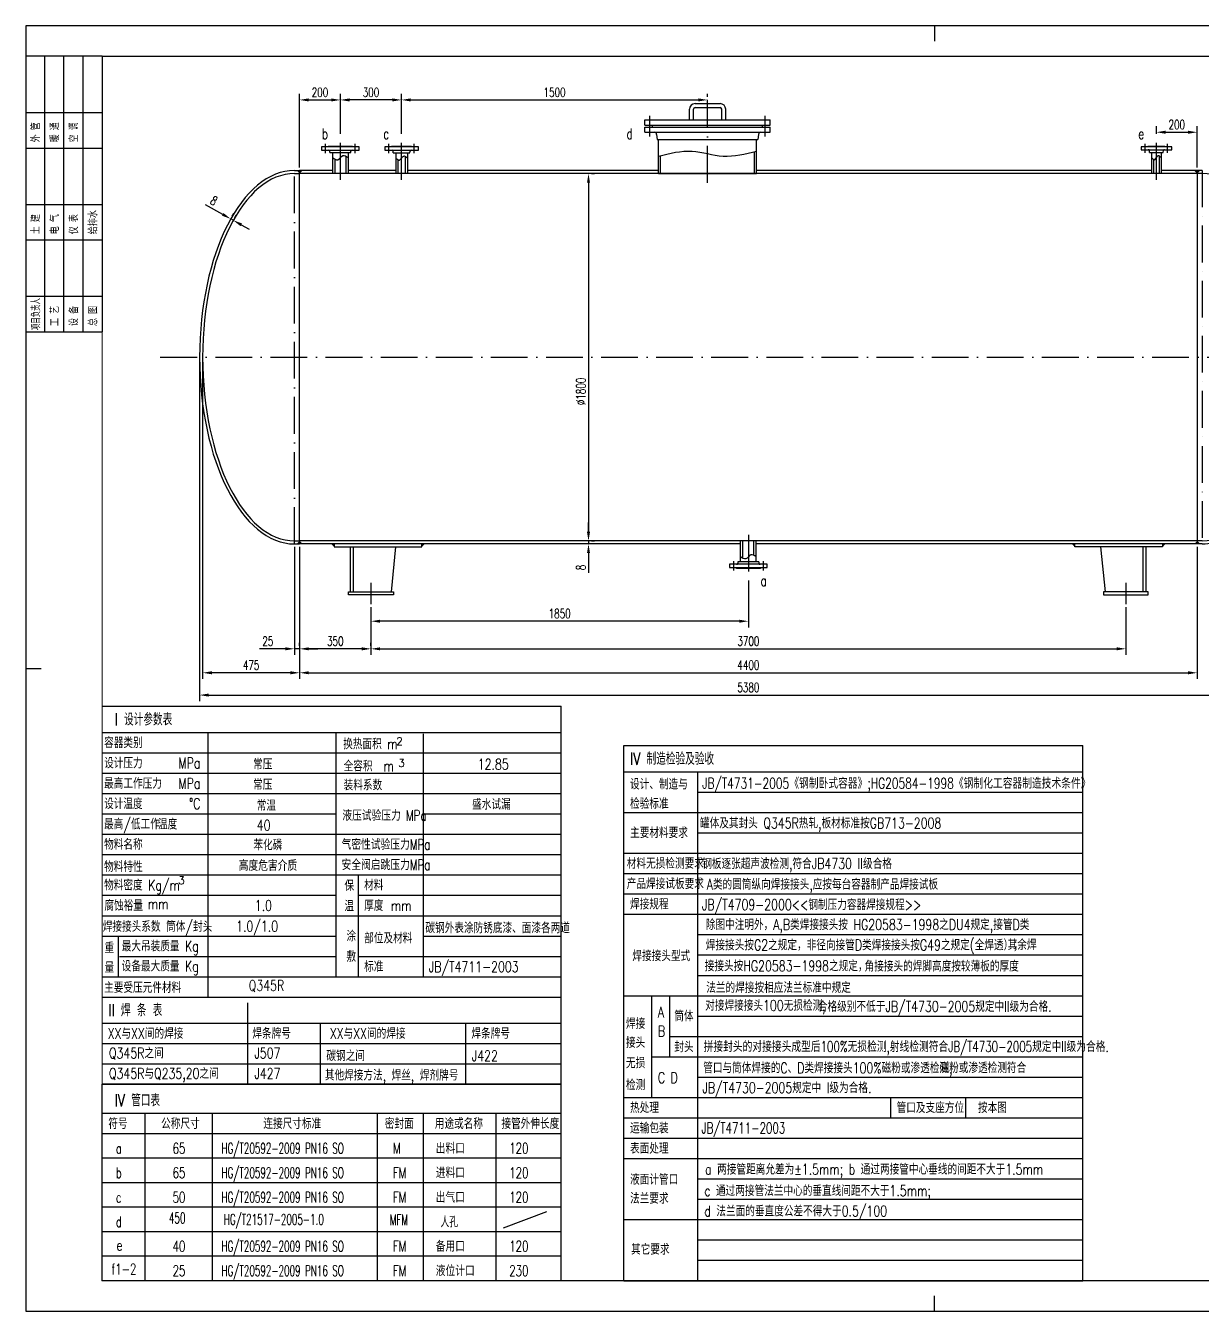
# Model space of a CAD drawing. Extents: x -7662 to 1248, y 407 to 6707.
# Drawn here: x -7662 to -1895, y 407 to 6707 of the extents above; entities that cross this region are included whole.
import ezdxf
from ezdxf.enums import TextEntityAlignment as Align

# ---------------------------------------------------------------- set-up
doc = ezdxf.new("R2010")
doc.units = 0
doc.header["$LTSCALE"] = 15
doc.linetypes.add('ACAD_ISO02W100', pattern=[15, 12, -3])
doc.linetypes.add('ACAD_ISO10W100', pattern=[18, 12, -3, 0, -3])
for name, color, linetype in [('1', 2, 'Continuous'), ('2', 1, 'Continuous'), ('BZCC', 7, 'Continuous'), ('K1', 4, 'Continuous'), ('RENK', 7, 'Continuous'), ('tank', 1, 'Continuous'), ('tankx', 2, 'ACAD_ISO10W100'), ('tanky', 7, 'Continuous'), ('xuxian', 7, 'ACAD_ISO02W100')]:
    doc.layers.add(name, color=color, linetype=linetype)
doc.styles.add('hzfs', font='simplex.shx', dxfattribs={"width": 0.7, "bigfont": 'hzfs.shx'})
doc.styles.add('ST', font='', dxfattribs={"width": 0.75})
doc.styles.get("Standard").update_dxf_attribs({"font": 'txt', "width": 0.7, "bigfont": 'hztxt.shx'})
doc.styles.get('ST').set_extended_font_data('SimSun')
doc.dimstyles.new('PVCAD$0', dxfattribs={"dimscale": 15, "dimtxt": 3, "dimasz": 3, "dimexe": 2, "dimexo": 1, "dimgap": 1, "dimtad": 1, "dimdec": 0, "dimzin": 0, "dimdsep": 46, "dimtxsty": 'hzfs', "dimcen": 2.5, "dimclrd": 4, "dimclre": 4, "dimadec": 0, "dimazin": 0, "dimtfac": 1, "dimtmove": 0, "dimatfit": 0, "dimfxl": 1, "dimarcsym": 0})

# ---------------------------------------------------------------- blocks, each defined once
blk = doc.blocks.new('*D11')
at = {"color": 4, "lineweight": -2}
for p, q in [((-5969.5, 3857.1), (-5969.5, 3623)), ((-2269.5, 3857.1), (-2269.5, 3623)), ((-5924.5, 3653), (-2314.5, 3653))]:
    blk.add_line(p, q, dxfattribs=at)
at = {"color": 4}
for points in [[(-5924.5, 3660.5), (-5924.5, 3645.5), (-5969.5, 3653)], [(-2314.5, 3660.5), (-2314.5, 3645.5), (-2269.5, 3653)]]:
    blk.add_solid(points, dxfattribs=at)
at = {"layer": 'Defpoints', "color": 0}
for p in [(-5969.5, 3872.1), (-2269.5, 3872.1), (-2269.5, 3653)]:
    blk.add_point(p, dxfattribs=at)
at = {"color": 0, "insert": (-4119.5, 3690.5), "char_height": 45, "attachment_point": 5, "style": 'hzfs'}
blk.add_mtext('3700', dxfattribs=at)
blk = doc.blocks.new('*D12')
at = {"color": 4, "lineweight": -2}
for p, q in [((-6319.5, 4152.1), (-6319.5, 3505.6)), ((-1919.5, 4152.1), (-1919.5, 3505.6)), ((-6274.5, 3535.6), (-1964.5, 3535.6))]:
    blk.add_line(p, q, dxfattribs=at)
at = {"color": 4}
for points in [[(-6274.5, 3543.1), (-6274.5, 3528.1), (-6319.5, 3535.6)], [(-1964.5, 3543.1), (-1964.5, 3528.1), (-1919.5, 3535.6)]]:
    blk.add_solid(points, dxfattribs=at)
at = {"layer": 'Defpoints', "color": 0}
for p in [(-6319.5, 4167.1), (-1919.5, 4167.1), (-1919.5, 3535.6)]:
    blk.add_point(p, dxfattribs=at)
at = {"color": 0, "insert": (-4119.5, 3573.1), "char_height": 45, "attachment_point": 5, "style": 'hzfs'}
blk.add_mtext('4400', dxfattribs=at)
blk = doc.blocks.new('*D46')
at = {"color": 4, "lineweight": -2}
for p, q in [((-4119.5, 3987.1), (-4119.5, 3758.2)), ((-5969.5, 3857.1), (-5969.5, 3758.2)), ((-4164.5, 3788.2), (-5924.5, 3788.2))]:
    blk.add_line(p, q, dxfattribs=at)
at = {"color": 4}
for points in [[(-5924.5, 3795.7), (-5924.5, 3780.7), (-5969.5, 3788.2)], [(-4164.5, 3795.7), (-4164.5, 3780.7), (-4119.5, 3788.2)]]:
    blk.add_solid(points, dxfattribs=at)
at = {"layer": 'Defpoints', "color": 0}
for p in [(-4119.5, 4002.1), (-5969.5, 3872.1), (-5969.5, 3788.2)]:
    blk.add_point(p, dxfattribs=at)
at = {"color": 0, "insert": (-5044.5, 3825.7), "char_height": 45, "attachment_point": 5, "style": 'hzfs'}
blk.add_mtext('1850', dxfattribs=at)
blk = doc.blocks.new('*D47')
at = {"color": 4, "lineweight": -2}
for p, q in [((-6319.5, 3668), (-6319.5, 3683)), ((-5969.5, 3668), (-5969.5, 3683)), ((-6014.5, 3653), (-6274.5, 3653))]:
    blk.add_line(p, q, dxfattribs=at)
at = {"color": 4}
for points in [[(-6274.5, 3660.5), (-6274.5, 3645.5), (-6319.5, 3653)], [(-6014.5, 3660.5), (-6014.5, 3645.5), (-5969.5, 3653)]]:
    blk.add_solid(points, dxfattribs=at)
at = {"layer": 'Defpoints', "color": 0}
for p in [(-6319.5, 3653), (-6319.5, 3653), (-5969.5, 3653)]:
    blk.add_point(p, dxfattribs=at)
at = {"color": 0, "insert": (-6144.5, 3690.5), "char_height": 45, "attachment_point": 5, "style": 'hzfs'}
blk.add_mtext('350', dxfattribs=at)
blk = doc.blocks.new('*D48')
at = {"color": 4, "lineweight": -2}
for p, q in [((-6344.5, 4152.1), (-6344.5, 3623)), ((-6319.5, 4152.1), (-6319.5, 3623)), ((-6389.5, 3653), (-6515.5, 3653)), ((-6319.5, 3653), (-6344.5, 3653)), ((-6274.5, 3653), (-6229.5, 3653))]:
    blk.add_line(p, q, dxfattribs=at)
at = {"color": 4}
for points in [[(-6389.5, 3660.5), (-6389.5, 3645.5), (-6344.5, 3653)], [(-6274.5, 3660.5), (-6274.5, 3645.5), (-6319.5, 3653)]]:
    blk.add_solid(points, dxfattribs=at)
at = {"layer": 'Defpoints', "color": 0}
for p in [(-6344.5, 4167.1), (-6319.5, 4167.1), (-6344.5, 3653)]:
    blk.add_point(p, dxfattribs=at)
at = {"color": 0, "insert": (-6475, 3690.5), "char_height": 45, "attachment_point": 5, "style": 'hzfs'}
blk.add_mtext('25', dxfattribs=at)
blk = doc.blocks.new('*D49')
at = {"color": 4, "lineweight": -2}
for p, q in [((-6794.5, 5067.1), (-6794.5, 3505.6)), ((-6319.5, 4152.1), (-6319.5, 3505.6)), ((-6364.5, 3535.6), (-6749.5, 3535.6))]:
    blk.add_line(p, q, dxfattribs=at)
at = {"color": 4}
for points in [[(-6749.5, 3543.1), (-6749.5, 3528.1), (-6794.5, 3535.6)], [(-6364.5, 3543.1), (-6364.5, 3528.1), (-6319.5, 3535.6)]]:
    blk.add_solid(points, dxfattribs=at)
at = {"layer": 'Defpoints', "color": 0}
for p in [(-6794.5, 5082.1), (-6319.5, 4167.1), (-6794.5, 3535.6)]:
    blk.add_point(p, dxfattribs=at)
at = {"color": 0, "insert": (-6557, 3573.1), "char_height": 45, "attachment_point": 5, "style": 'hzfs'}
blk.add_mtext('475', dxfattribs=at)
blk = doc.blocks.new('*D50')
at = {"color": 4, "lineweight": -2}
for p, q in [((-6809.5, 5067.1), (-6809.5, 3396.3)), ((-1429.5, 5067.1), (-1429.5, 3396.3)), ((-6764.5, 3426.3), (-1474.5, 3426.3))]:
    blk.add_line(p, q, dxfattribs=at)
at = {"color": 4}
for points in [[(-6764.5, 3433.8), (-6764.5, 3418.8), (-6809.5, 3426.3)], [(-1474.5, 3433.8), (-1474.5, 3418.8), (-1429.5, 3426.3)]]:
    blk.add_solid(points, dxfattribs=at)
at = {"layer": 'Defpoints', "color": 0}
for p in [(-6809.5, 5082.1), (-1429.5, 5082.1), (-1429.5, 3426.3)]:
    blk.add_point(p, dxfattribs=at)
at = {"color": 0, "insert": (-4119.5, 3463.8), "char_height": 45, "attachment_point": 5, "style": 'hzfs'}
blk.add_mtext('5380', dxfattribs=at)
blk = doc.blocks.new('*D51')
at = {"color": 4, "lineweight": -2}
for p, q in [((-4903.2, 5937.1), (-4903.2, 4227.1)), ((-4888.2, 5982.1), (-4873.2, 5982.1)), ((-4888.2, 4182.1), (-4873.2, 4182.1))]:
    blk.add_line(p, q, dxfattribs=at)
at = {"color": 4}
for points in [[(-4910.7, 5937.1), (-4895.7, 5937.1), (-4903.2, 5982.1)], [(-4910.7, 4227.1), (-4895.7, 4227.1), (-4903.2, 4182.1)]]:
    blk.add_solid(points, dxfattribs=at)
at = {"layer": 'Defpoints', "color": 0}
for p in [(-4903.2, 5982.1), (-4903.2, 4182.1), (-4903.2, 4182.1)]:
    blk.add_point(p, dxfattribs=at)
at = {"color": 0, "insert": (-4940.7, 4914.4), "char_height": 45, "attachment_point": 5, "rotation": 90, "style": 'hzfs'}
blk.add_mtext('%%C1800', dxfattribs=at)
blk = doc.blocks.new('*D52')
at = {"color": 4, "lineweight": -2}
for p, q in [((-4903.2, 4227.1), (-4903.2, 4272.1)), ((-4918.2, 4182.1), (-4933.2, 4182.1)), ((-4918.2, 4167.1), (-4933.2, 4167.1)), ((-4903.2, 4182.1), (-4903.2, 4167.1)), ((-4903.2, 4122.1), (-4903.2, 4026.1))]:
    blk.add_line(p, q, dxfattribs=at)
at = {"color": 4}
for points in [[(-4910.7, 4227.1), (-4895.7, 4227.1), (-4903.2, 4182.1)], [(-4910.7, 4122.1), (-4895.7, 4122.1), (-4903.2, 4167.1)]]:
    blk.add_solid(points, dxfattribs=at)
at = {"layer": 'Defpoints', "color": 0}
for p in [(-4903.2, 4182.1), (-4903.2, 4167.1), (-4903.2, 4167.1)]:
    blk.add_point(p, dxfattribs=at)
at = {"color": 0, "insert": (-4940.7, 4051.6), "char_height": 45, "attachment_point": 5, "rotation": 90, "style": 'hzfs'}
blk.add_mtext('8', dxfattribs=at)
blk = doc.blocks.new('*D53')
at = {"color": 4, "lineweight": -2}
for p, q in [((-6696.2, 5781.9), (-6779.9, 5828.9)), ((-6644.5, 5753), (-6656.9, 5759.9)), ((-6649.6, 5773), (-6642.2, 5786.1)), ((-6637.2, 5766.1), (-6629.8, 5779.1)), ((-6605.3, 5731), (-6566, 5709))]:
    blk.add_line(p, q, dxfattribs=at)
at = {"color": 4}
for points in [[(-6692.5, 5788.5), (-6699.8, 5775.4), (-6656.9, 5759.9)], [(-6601.6, 5737.5), (-6608.9, 5724.4), (-6644.5, 5753)]]:
    blk.add_solid(points, dxfattribs=at)
at = {"layer": 'Defpoints', "color": 0}
for p in [(-6656.9, 5759.9), (-6656.9, 5759.9), (-6644.5, 5753)]:
    blk.add_point(p, dxfattribs=at)
at = {"color": 0, "insert": (-6739.3, 5849.1), "char_height": 45, "attachment_point": 5, "rotation": 330.73457, "style": 'hzfs'}
blk.add_mtext('8', dxfattribs=at)
blk = doc.blocks.new('*D54')
at = {"color": 4, "lineweight": -2}
for p, q in [((-6319.5, 6012.1), (-6319.5, 6372.9)), ((-6119.5, 6177.1), (-6119.5, 6372.9)), ((-6274.5, 6342.9), (-6164.5, 6342.9))]:
    blk.add_line(p, q, dxfattribs=at)
at = {"color": 4}
for points in [[(-6274.5, 6350.4), (-6274.5, 6335.4), (-6319.5, 6342.9)], [(-6164.5, 6350.4), (-6164.5, 6335.4), (-6119.5, 6342.9)]]:
    blk.add_solid(points, dxfattribs=at)
at = {"layer": 'Defpoints', "color": 0}
for p in [(-6119.5, 6342.9), (-6119.5, 6162.1), (-6319.5, 5997.1)]:
    blk.add_point(p, dxfattribs=at)
at = {"color": 0, "insert": (-6219.5, 6380.4), "char_height": 45, "attachment_point": 5, "style": 'hzfs'}
blk.add_mtext('200', dxfattribs=at)
blk = doc.blocks.new('*D55')
at = {"color": 4, "lineweight": -2}
for p, q in [((-6119.5, 6357.9), (-6119.5, 6372.9)), ((-5819.5, 6177.1), (-5819.5, 6372.9)), ((-5864.5, 6342.9), (-6074.5, 6342.9))]:
    blk.add_line(p, q, dxfattribs=at)
at = {"color": 4}
for points in [[(-6074.5, 6350.4), (-6074.5, 6335.4), (-6119.5, 6342.9)], [(-5864.5, 6350.4), (-5864.5, 6335.4), (-5819.5, 6342.9)]]:
    blk.add_solid(points, dxfattribs=at)
at = {"layer": 'Defpoints', "color": 0}
for p in [(-6119.5, 6342.9), (-6119.5, 6342.9), (-5819.5, 6162.1)]:
    blk.add_point(p, dxfattribs=at)
at = {"color": 0, "insert": (-5969.5, 6380.4), "char_height": 45, "attachment_point": 5, "style": 'hzfs'}
blk.add_mtext('300', dxfattribs=at)
blk = doc.blocks.new('*D56')
at = {"color": 4, "lineweight": -2}
for p, q in [((-5819.5, 6223.2), (-5819.5, 6372.9)), ((-4319.5, 6357.9), (-4319.5, 6372.9)), ((-5774.5, 6342.9), (-4364.5, 6342.9))]:
    blk.add_line(p, q, dxfattribs=at)
at = {"color": 4}
for points in [[(-5774.5, 6350.4), (-5774.5, 6335.4), (-5819.5, 6342.9)], [(-4364.5, 6350.4), (-4364.5, 6335.4), (-4319.5, 6342.9)]]:
    blk.add_solid(points, dxfattribs=at)
at = {"layer": 'Defpoints', "color": 0}
for p in [(-4319.5, 6342.9), (-4319.5, 6342.9), (-5819.5, 6208.2)]:
    blk.add_point(p, dxfattribs=at)
at = {"color": 0, "insert": (-5069.5, 6380.4), "char_height": 45, "attachment_point": 5, "style": 'hzfs'}
blk.add_mtext('1500', dxfattribs=at)
blk = doc.blocks.new('*D58')
at = {"color": 4, "lineweight": -2}
for p, q in [((-2119.5, 6177.1), (-2119.5, 6214.6)), ((-2074.5, 6184.6), (-1964.5, 6184.6)), ((-1919.5, 6012.1), (-1919.5, 6214.6))]:
    blk.add_line(p, q, dxfattribs=at)
at = {"color": 4}
for points in [[(-2074.5, 6192.1), (-2074.5, 6177.1), (-2119.5, 6184.6)], [(-1964.5, 6192.1), (-1964.5, 6177.1), (-1919.5, 6184.6)]]:
    blk.add_solid(points, dxfattribs=at)
at = {"layer": 'Defpoints', "color": 0}
for p in [(-1919.5, 6184.6), (-2119.5, 6162.1), (-1919.5, 5997.1)]:
    blk.add_point(p, dxfattribs=at)
at = {"color": 0, "insert": (-2019.5, 6222.1), "char_height": 45, "attachment_point": 5, "style": 'hzfs'}
blk.add_mtext('200', dxfattribs=at)

msp = doc.modelspace()

# ---------------------------------------------------------------- linework, layer by layer
for p, q in [((-7661.9, 6706.6), (-7661.9, 406.6)), ((1248.1, 6706.6), (-7661.9, 6706.6)), ((-3206.9, 6706.6), (-3206.9, 6631.6)), ((-7661.9, 3556.6), (-7586.9, 3556.6)), ((-7286.9, 3143.3), (-5036.9, 3143.3)), ((-5747.9, 3043.6), (-5036.9, 3043.6)), ((-7208.9, 2245.6), (-7208.9, 2046.1)), ((-4506.4, 1953.1), (-4506.4, 1653.8)), ((-6218.1, 1818.1), (-6218.1, 1518.8)), ((-5320.3, 816.1), (-5107.7, 896.1)), ((-3206.9, 406.6), (-3206.9, 481.6)), ((-7661.9, 406.6), (1248.1, 406.6))]:
    msp.add_line(p, q)
at = {"color": 7}
for p, q in [((-7661.9, 6556.6), (-7661.9, 5206.6)), ((-7568.1, 5206.6), (-7568.1, 6556.6)), ((-7474.4, 5206.6), (-7474.4, 6556.6)), ((-7380.6, 5206.6), (-7380.6, 6556.6)), ((-7661.9, 6280.5), (-7286.9, 6280.5)), ((-7661.9, 6106.6), (-7286.9, 6106.6)), ((-7661.9, 5830.5), (-7286.9, 5830.5)), ((-7661.9, 5656.6), (-7286.9, 5656.6)), ((-7661.9, 5380.5), (-7286.9, 5380.5)), ((-7661.9, 5206.6), (-7286.9, 5206.6))]:
    msp.add_line(p, q, dxfattribs=at)
at = {"color": 1, "linetype": 'Continuous'}
for p, q in [((-4569.2, 6173.6), (-4566.2, 6149.1)), ((-4069.8, 6173.6), (-4072.8, 6149.1))]:
    msp.add_line(p, q, dxfattribs=at)
for centre, start, end in [((-4581.1, 6172.1), 7, 90), ((-4057.9, 6172.1), 90, 173)]:
    msp.add_arc(centre, 12, start, end, dxfattribs=at)
at = {"layer": '1', "color": 7}
for p, q in [((-7286.9, 3243.1), (-5036.9, 3243.1)), ((-7286.9, 3243.1), (-5149.4, 3243.1)), ((-7286.9, 3243.1), (-5036.9, 3243.1)), ((-6768.5, 3243.1), (-6768.5, 1946.3)), ((-6140.9, 3243.1), (-6140.9, 2046.1)), ((-5714.3, 3236.6), (-5714.3, 2046.1)), ((-7286.9, 3043.6), (-5036.9, 3043.6)), ((-4729.5, 3050.3), (-2479.5, 3050.3)), ((-4368.8, 3050.3), (-4368.8, 556.6)), ((-7286.9, 2943.8), (-6118.4, 2943.8)), ((-6118.4, 2943.8), (-5149.4, 2943.8)), ((-6032.9, 2943.8), (-5036.9, 2943.8)), ((-4368.8, 2950.6), (-2479.5, 2950.6)), ((-7286.9, 2844.1), (-6140.9, 2844.1)), ((-7286.9, 2844.1), (-6140.9, 2844.1)), ((-5714.3, 2844.1), (-5036.9, 2844.1)), ((-4729.5, 2850.8), (-2479.5, 2850.8)), ((-7286.9, 2744.3), (-6118.4, 2744.3)), ((-6118.4, 2744.3), (-5036.9, 2744.3)), ((-4368.8, 2751.1), (-2479.5, 2751.1)), ((-4729.5, 2651.3), (-2592, 2651.3)), ((-4729.5, 2651.3), (-2592, 2651.3)), ((-4729.5, 2651.3), (-2479.5, 2651.3)), ((-4368.8, 2651.3), (-2592, 2651.3)), ((-7286.9, 2644.6), (-6118.4, 2644.6)), ((-6118.4, 2644.6), (-5036.9, 2644.6)), ((-7286.9, 2544.8), (-6118.4, 2544.8)), ((-6118.4, 2544.8), (-5036.9, 2544.8)), ((-6032.9, 2544.8), (-6032.9, 2145.8)), ((-4729.5, 2551.6), (-2479.5, 2551.6)), ((-7286.9, 2445.1), (-6140.9, 2445.1)), ((-6032.9, 2445.1), (-5036.9, 2445.1)), ((-5747.9, 2445.1), (-5036.9, 2445.1)), ((-4729.5, 2451.8), (-2479.5, 2451.8)), ((-7286.9, 2345.3), (-6118.4, 2345.3)), ((-7286.9, 2345.3), (-6118.4, 2345.3)), ((-7286.9, 2345.3), (-6118.4, 2345.3)), ((-6118.4, 2345.3), (-5036.9, 2345.3)), ((-6118.4, 2345.3), (-5036.9, 2345.3)), ((-6032.9, 2345.3), (-6032.9, 2046.1)), ((-4729.5, 2352.1), (-2592, 2352.1)), ((-4729.5, 2352.1), (-2479.5, 2352.1)), ((-7286.9, 2245.6), (-6140.9, 2245.6)), ((-7286.9, 2245.6), (-6140.9, 2245.6)), ((-5714.3, 2245.6), (-5036.9, 2245.6)), ((-4368.8, 2252.3), (-2479.5, 2252.3)), ((-7201.6, 2145.8), (-6140.9, 2145.8)), ((-6032.9, 2145.8), (-5036.9, 2145.8)), ((-4368.8, 2152.6), (-2479.5, 2152.6)), ((-7286.9, 2046.1), (-5036.9, 2046.1)), ((-4368.8, 2052.8), (-2479.5, 2052.8)), ((-4729.5, 1953.1), (-2479.5, 1953.1)), ((-4595, 1953.1), (-4595, 1454.3)), ((-6574.4, 1917.8), (-6574.4, 1518.8)), ((-4368.8, 1853.3), (-2479.5, 1853.3)), ((-7286.9, 1818.1), (-5036.9, 1818.1)), ((-5505.6, 1818.1), (-5505.6, 1518.8)), ((-7286.9, 1718.3), (-5036.9, 1718.3)), ((-4506.4, 1753.6), (-2479.5, 1753.6)), ((-4506.4, 1753.6), (-2479.5, 1753.6)), ((-4595, 1653.8), (-2479.5, 1653.8)), ((-4595, 1653.8), (-2479.5, 1653.8)), ((-7286.9, 1618.6), (-5036.9, 1618.6)), ((-7286.9, 1518.8), (-5149.4, 1518.8)), ((-7286.9, 1518.8), (-5149.4, 1518.8)), ((-7286.9, 1518.8), (-5036.9, 1518.8)), ((-4368.8, 1554.1), (-2479.5, 1554.1)), ((-4729.5, 1454.3), (-2479.5, 1454.3)), ((-3422.8, 1454.3), (-3422.8, 1354.6)), ((-3054.8, 1454.3), (-3054.8, 1354.6)), ((-5036.9, 1376.3), (-7286.9, 1376.3)), ((-7076.9, 556.6), (-7076.9, 1376.3)), ((-6746.9, 556.6), (-6746.9, 1376.3)), ((-5936.9, 556.6), (-5936.9, 1376.3)), ((-5711.9, 556.6), (-5711.9, 1376.3)), ((-5355.8, 556.6), (-5355.8, 1376.3)), ((-4729.5, 1354.6), (-2479.5, 1354.6)), ((-5036.9, 1276.6), (-7286.9, 1276.6)), ((-4729.5, 1254.8), (-2479.5, 1254.8)), ((-5036.9, 1156.6), (-7286.9, 1156.6)), ((-4729.5, 1155.1), (-2479.5, 1155.1)), ((-5036.9, 1036.6), (-7286.9, 1036.6)), ((-4368.8, 1055.3), (-2479.5, 1055.3)), ((-4368.8, 955.6), (-2479.5, 955.6)), ((-5036.9, 916.6), (-7286.9, 916.6)), ((-4729.5, 855.8), (-2479.5, 855.8)), ((-5036.9, 796.6), (-7286.9, 796.6)), ((-4368.8, 756.1), (-2479.5, 756.1)), ((-5036.9, 676.6), (-7286.9, 676.6)), ((-4368.8, 656.3), (-2479.5, 656.3))]:
    msp.add_line(p, q, dxfattribs=at)
at = {"layer": '2'}
for p, q in [((-4380.7, 6325.1), (-4258.3, 6325.1)), ((-4380.7, 6305.1), (-4258.3, 6305.1)), ((-7286.9, 3371.3), (-5036.9, 3371.3)), ((-5036.9, 1518.8), (-5036.9, 3371.3)), ((-4729.5, 556.6), (-4729.5, 3178.6)), ((-4729.5, 3178.6), (-2479.5, 3178.6)), ((-2479.5, 556.6), (-2479.5, 3178.6)), ((-7286.9, 1946.3), (-5036.9, 1946.3)), ((-7286.9, 1518.8), (-5036.9, 1518.8)), ((-5036.9, 1518.8), (-7286.9, 1518.8)), ((-7286.9, 877.6), (-7286.9, 1518.8)), ((-7286.9, 556.6), (-7286.9, 1518.8)), ((-5036.9, 556.6), (-5036.9, 1518.8))]:
    msp.add_line(p, q, dxfattribs=at)
at = {"layer": '2', "color": 1}
for p, q in [((-7286.9, 1946.3), (-5036.9, 1946.3)), ((-4729.5, 556.6), (-2479.5, 556.6))]:
    msp.add_line(p, q, dxfattribs=at)
at = {"layer": '2'}
for centre, radius, start, end in [((-4380.7, 6297.1), 28, 90, 180), ((-4380.7, 6297.1), 8, 90, 180), ((-4258.3, 6297.1), 28, 0, 90), ((-4258.3, 6297.1), 8, 0, 90)]:
    msp.add_arc(centre, radius, start, end, dxfattribs=at)
at = {"layer": 'BZCC'}
msp.add_line((-7286.9, 6556.6), (-7286.9, 5206.6), dxfattribs=at)
at = {"layer": 'K1', "color": 7}
msp.add_line((-7286.9, 6556.6), (-7661.9, 6556.6), dxfattribs=at)
at = {"layer": 'K1', "const_width": 6}
msp.add_lwpolyline([(1098.1, 556.6), (1098.1, 6556.6), (-7286.9, 6556.6), (-7286.9, 556.6)], close=True, dxfattribs=at)
at = {"layer": 'RENK', "color": 1, "linetype": 'Continuous'}
for p, q in [((-4627, 6245.1), (-4012, 6245.1)), ((-4627, 6218.6), (-4627, 6245.1)), ((-4408.7, 6245.1), (-4408.7, 6297.1)), ((-4388.7, 6245.1), (-4388.7, 6297.1)), ((-4250.3, 6245.1), (-4250.3, 6297.1)), ((-4230.3, 6245.1), (-4230.3, 6297.1)), ((-4012, 6218.6), (-4012, 6245.1)), ((-4012, 6218.6), (-4012, 6245.1)), ((-4627, 6218.6), (-4012, 6218.6)), ((-4627, 6208.6), (-4012, 6208.6)), ((-4627, 6184.1), (-4627, 6208.6)), ((-4627, 6184.1), (-4012, 6184.1)), ((-4588.7, 6208.6), (-4588.7, 6218.6)), ((-4050.3, 6208.6), (-4050.3, 6218.6)), ((-4012, 6184.1), (-4012, 6208.6)), ((-4012, 6184.1), (-4012, 6208.6)), ((-4566.2, 6149.1), (-4072.8, 6149.1)), ((-4559.5, 5982.1), (-4559.5, 6149.1)), ((-4079.5, 5982.1), (-4079.5, 6149.1)), ((-4549.5, 5982.1), (-4549.5, 6070.4)), ((-4089.5, 5982.1), (-4089.5, 6089.2)), ((-4559.5, 5982.1), (-4079.5, 5982.1))]:
    msp.add_line(p, q, dxfattribs=at)
at = {"layer": 'RENK'}
msp.add_spline([(-4559.5, 6067.7), (-4395.5, 6091.8), (-4243.5, 6067.7), (-4079.5, 6091.8)], degree=3, dxfattribs=at)
at = {"layer": 'tank'}
for p, q in [((-6027, 6113.1), (-6212, 6113.1)), ((-6212, 6113.1), (-6212, 6097.1)), ((-6178.5, 6113.1), (-6178.5, 6117.1)), ((-6178.5, 6117.1), (-6060.5, 6117.1)), ((-6060.5, 6117.1), (-6060.5, 6113.1)), ((-6027, 6097.1), (-6027, 6113.1)), ((-5737, 6113.1), (-5902, 6113.1)), ((-5902, 6113.1), (-5902, 6097.1)), ((-5869, 6113.1), (-5869, 6117.1)), ((-5869, 6117.1), (-5770, 6117.1)), ((-5770, 6117.1), (-5770, 6113.1)), ((-5737, 6097.1), (-5737, 6113.1)), ((-2044.5, 6113.1), (-2194.5, 6113.1)), ((-2194.5, 6113.1), (-2194.5, 6099.1)), ((-2161.5, 6113.1), (-2161.5, 6117.1)), ((-2161.5, 6117.1), (-2077.5, 6117.1)), ((-2077.5, 6117.1), (-2077.5, 6113.1)), ((-2044.5, 6099.1), (-2044.5, 6113.1)), ((-6212, 6097.1), (-6027, 6097.1)), ((-6170.4, 6085.1), (-6171, 6091.7)), ((-6170.4, 6085.1), (-6068.6, 6085.1)), ((-6157.5, 6085.1), (-6157.5, 5982.1)), ((-6147, 6053.3), (-6147, 5982.1)), ((-6092, 6066.9), (-6092, 5982.1)), ((-6081.5, 6085.1), (-6081.5, 5982.1)), ((-6068.6, 6085.1), (-6068, 6091.7)), ((-5902, 6097.1), (-5737, 6097.1)), ((-5860.3, 6083.1), (-5861.1, 6092.6)), ((-5860.3, 6083.1), (-5778.8, 6083.1)), ((-5848, 6083.1), (-5848, 5982.1)), ((-5837.5, 6049.9), (-5837.5, 5982.1)), ((-5801.5, 6066.4), (-5801.5, 5982.1)), ((-5791, 6083.1), (-5791, 5982.1)), ((-5778.8, 6083.1), (-5777.9, 6092.6)), ((-2194.5, 6099.1), (-2044.5, 6099.1)), ((-2153.3, 6085.1), (-2154.1, 6094.6)), ((-2153.3, 6085.1), (-2085.8, 6085.1)), ((-2143.5, 6085.1), (-2143.5, 5982.1)), ((-2133, 6051.1), (-2133, 5982.1)), ((-2106, 6069.2), (-2106, 5982.1)), ((-2095.5, 6085.1), (-2095.5, 5982.1)), ((-2085.8, 6085.1), (-2084.9, 6094.6)), ((-6344.5, 5997.1), (-6319.5, 5997.1)), ((-6319.5, 4167.1), (-6319.5, 5997.1)), ((-6157.5, 5997.1), (-6319.5, 5997.1)), ((-5848, 5997.1), (-6081.5, 5997.1)), ((-4559.5, 5997.1), (-5791, 5997.1)), ((-2143.5, 5997.1), (-4079.5, 5997.1)), ((-1919.5, 5997.1), (-2095.5, 5997.1)), ((-1894.5, 5997.1), (-1919.5, 5997.1)), ((-1919.5, 5997.1), (-1919.5, 4167.1)), ((-6344.5, 5982.1), (-6319.5, 5982.1)), ((-1919.5, 5982.1), (-6319.5, 5982.1)), ((-1894.5, 5982.1), (-1919.5, 5982.1)), ((-6344.5, 4182.1), (-6319.5, 4182.1)), ((-6344.5, 4167.1), (-6319.5, 4167.1)), ((-1919.5, 4182.1), (-6319.5, 4182.1)), ((-4157.5, 4167.1), (-6319.5, 4167.1)), ((-6149.5, 4167.1), (-6149.5, 4152.1)), ((-5719.5, 4152.1), (-5719.5, 4167.1)), ((-4157.5, 4079.1), (-4157.5, 4182.1)), ((-4147, 4097.3), (-4147, 4182.1)), ((-4092, 4110.9), (-4092, 4182.1)), ((-4081.5, 4079.1), (-4081.5, 4182.1)), ((-1919.5, 4167.1), (-4081.5, 4167.1)), ((-2519.5, 4152.1), (-2519.5, 4167.1)), ((-2089.5, 4167.1), (-2089.5, 4152.1)), ((-1894.5, 4182.1), (-1919.5, 4182.1)), ((-1894.5, 4167.1), (-1919.5, 4167.1)), ((-6149.5, 4152.1), (-5719.5, 4152.1)), ((-6069.5, 3932.1), (-6069.5, 4152.1)), ((-6054.5, 3932.1), (-6054.5, 4152.1)), ((-5869.5, 3932.1), (-5847, 4152.1)), ((-2089.5, 4152.1), (-2519.5, 4152.1)), ((-2369.5, 3932.1), (-2392, 4152.1)), ((-2184.5, 3932.1), (-2184.5, 4152.1)), ((-2169.5, 3932.1), (-2169.5, 4152.1)), ((-4027, 4067.1), (-4212, 4067.1)), ((-4212, 4067.1), (-4212, 4051.1)), ((-4212, 4051.1), (-4027, 4051.1)), ((-4178.5, 4047.1), (-4178.5, 4051.1)), ((-4060.5, 4047.1), (-4178.5, 4047.1)), ((-4170.4, 4079.1), (-4171, 4072.6)), ((-4068.6, 4079.1), (-4170.4, 4079.1)), ((-4068.6, 4079.1), (-4068, 4072.6)), ((-4060.5, 4051.1), (-4060.5, 4047.1)), ((-4027, 4051.1), (-4027, 4067.1)), ((-6079.5, 3917.1), (-6079.5, 3932.1)), ((-6079.5, 3932.1), (-5859.5, 3932.1)), ((-5859.5, 3917.1), (-6079.5, 3917.1)), ((-5859.5, 3932.1), (-5859.5, 3917.1)), ((-2379.5, 3932.1), (-2379.5, 3917.1)), ((-2159.5, 3932.1), (-2379.5, 3932.1)), ((-2379.5, 3917.1), (-2159.5, 3917.1)), ((-2159.5, 3917.1), (-2159.5, 3932.1))]:
    msp.add_line(p, q, dxfattribs=at)
for centre, radius, start, end in [((-6177, 6091.1), 6, 5.14276, 90), ((-6062, 6091.1), 6, 90, 174.85724), ((-5866.1, 6092.1), 5, 5.14276, 90), ((-5773, 6092.1), 5, 90, 174.85724), ((-2159.1, 6094.1), 5, 5.14276, 90), ((-2080, 6094.1), 5, 90, 174.85724), ((-4177, 4073.1), 6, 270, 354.85724), ((-4062, 4073.1), 6, 185.14276, 270)]:
    msp.add_arc(centre, radius, start, end, dxfattribs=at)
for centre, major_axis, ratio, end_param in [((-6344.5, 5082.1), (0, -915), 0.508197, 6.283185), ((-6344.5, 5082.1), (0, -900), 0.5, 6.283185), ((-1894.5, 5082.1), (0, 900), 0.5, 6.283185), ((-1894.5, 5082.1), (0, 915), 0.508197, 3.611074)]:
    msp.add_ellipse(centre, major_axis=major_axis, ratio=ratio, start_param=3.141593, end_param=end_param, dxfattribs=at)
at = {"layer": 'tankx'}
for p, q in [((-4319.5, 5937.3), (-4319.5, 6342.9)), ((-4602, 6164.2), (-4602, 6265.5)), ((-4037, 6164.2), (-4037, 6265.5)), ((-6192, 6082.1), (-6192, 6128.1)), ((-6119.5, 5952.1), (-6119.5, 6162.1)), ((-6047, 6082.1), (-6047, 6128.1)), ((-5882, 6082.1), (-5882, 6128.1)), ((-5819.5, 5952.1), (-5819.5, 6162.1)), ((-5757, 6082.1), (-5757, 6128.1)), ((-2174.5, 6084.1), (-2174.5, 6128.1)), ((-2119.5, 5952.1), (-2119.5, 6162.1)), ((-2064.5, 6084.1), (-2064.5, 6128.1)), ((-6344.5, 4167.1), (-6344.5, 5997.1)), ((-1894.5, 5997.1), (-1894.5, 4167.1)), ((-7002.1, 5082.1), (900, 5082.1)), ((-4119.5, 4212.1), (-4119.5, 4002.1)), ((-4192, 4082.1), (-4192, 4036.1)), ((-4047, 4082.1), (-4047, 4036.1)), ((-5969.5, 3977.1), (-5969.5, 3872.1)), ((-2269.5, 3977.1), (-2269.5, 3872.1))]:
    msp.add_line(p, q, dxfattribs=at)
at = {"layer": 'tanky'}
for points in [[(-6157.5, 6060.1), (-6132.2, 6050.1), (-6106.9, 6070.1), (-6081.5, 6060.1)], [(-5848, 6058.1), (-5829, 6048.1), (-5810, 6068.1), (-5791, 6058.1)], [(-2143.5, 6060.1), (-2127.5, 6050.1), (-2111.5, 6070.1), (-2095.5, 6060.1)], [(-4081.5, 4104.1), (-4106.9, 4114.1), (-4132.2, 4094.1), (-4157.5, 4104.1)]]:
    msp.add_spline(points, degree=3, dxfattribs=at)
for points in [[(-6319.5, 5982.1), (-6304.5, 5997.1), (-6334.5, 5997.1)], [(-1919.5, 5982.1), (-1904.5, 5997.1), (-1934.5, 5997.1)], [(-6319.5, 4182.1), (-6304.5, 4167.1), (-6334.5, 4167.1)], [(-1919.5, 4182.1), (-1904.5, 4167.1), (-1934.5, 4167.1)]]:
    msp.add_solid(points, dxfattribs=at)
at = {"layer": 'xuxian'}
for points in [[(-6149.5, 4152.1), (-6149.5, 4167.1), (-6164.5, 4167.1)], [(-5719.5, 4152.1), (-5719.5, 4167.1), (-5704.5, 4167.1)], [(-2519.5, 4152.1), (-2519.5, 4167.1), (-2534.5, 4167.1)], [(-2089.5, 4152.1), (-2089.5, 4167.1), (-2074.5, 4167.1)]]:
    msp.add_solid(points, dxfattribs=at)

# ---------------------------------------------------------------- texts
at = {"color": 7, "style": 'ST'}
for s, width, p in [('外 管', 0.75, (-7596.3, 6134.7)), ('暖 通', 0.75, (-7502.5, 6134.7)), ('空 调', 0.75, (-7408.8, 6134.7)), ('给排水', 0.75, (-7315, 5684.7)), ('土 建', 0.75, (-7596.3, 5684.7)), ('电 气', 0.75, (-7502.5, 5684.7)), ('仪 表', 0.75, (-7408.8, 5684.7)), ('项目负责人', 0.6, (-7594.7, 5214.4)), ('工 艺', 0.75, (-7502.5, 5234.7)), ('设 备', 0.75, (-7408.8, 5234.7)), ('总 图', 0.75, (-7315, 5234.7))]:
    msp.add_text(s, height=37.5, rotation=90, dxfattribs=dict(at, width=width)).set_placement(p)
at = {"style": 'hzfs'}
for s, height, width, p in [(' I 设计参数表', 60, 0.75, (-7256.9, 3307.2)), ('容器类别', 52.5, 0.75, (-7277.6, 3193.2)), ('换热面积 m', 52.5, 0.75, (-6105.6, 3186.9)), ('IV 制造检验及验收', 60, 0.75, (-4699.5, 3114.5)), ('设计压力', 52.5, 0.75, (-7277.6, 3093.5)), ('全容积  m', 52.5, 0.75, (-6103.5, 3078.5)), ('最高工作压力', 52.5, 0.75, (-7277.6, 2993.7)), ('JB/T4731-2005《钢制卧式容器》;HG20584-1998《钢制化工容器制造技术条件》', 52.5, 0.728438, (-4346.6, 2994.3)), ('装料系数', 52.5, 0.75, (-6103.5, 2985.7)), ('设计、制造与', 52.5, 0.75, (-4699.5, 2989.9)), ('设计温度', 52.5, 0.75, (-7277.6, 2894)), ('检验标准', 52.5, 0.75, (-4699.5, 2895)), ('液压试验压力 MPa', 52.5, 0.7, (-6109.8, 2836.7)), ('最高/低工作', 52.5, 0.75, (-7277.6, 2794.2)), ('温度', 52.5, 0.75, (-7013.3, 2793.8)), ('主要材料要求', 52.5, 0.75, (-4699.5, 2751.9)), (' 罐体及其封头 Q345R热轧,板材标准按GB713-2008', 52.5, 0.75, (-4383.5, 2799)), ('物料名称', 52.5, 0.75, (-7277.6, 2694.5)), ('苯化磷', 52.5, 0.75, (-6545.6, 2691.8)), ('气密性试验压力MPa', 52.5, 0.7, (-6113.5, 2694.5)), ('物料特性', 52.5, 0.75, (-7277.6, 2585.7)), ('高度危害介质', 52.5, 0.7, (-6617.7, 2591.2)), ('安全阀启跳压力MPa', 52.5, 0.7, (-6113.5, 2594.7)), ('材料无损检测要求', 52.5, 0.75, (-4715.6, 2601.5)), ('钢板逐张超声波检测,符合JB4730 II级合格', 52.5, 0.75, (-4345.7, 2600.3)), ('物料密度 Kg/m', 52.5, 0.75, (-7277.6, 2495)), ('材料', 52.5, 0.75, (-6002.9, 2495)), ('产品焊接试板要求', 52.5, 0.75, (-4715.6, 2501.7)), ('A类的圆筒纵向焊接接头,应按每台容器制产品焊接试板', 52.5, 0.75, (-4323.8, 2499.1)), ('腐蚀裕量', 52.5, 0.75, (-7276.1, 2395.2)), ('1.0', 52.5, 0.75, (-6538.9, 2395.2)), ('厚度', 52.5, 0.75, (-6002.9, 2395.2)), ('焊接规程', 52.5, 0.75, (-4699.5, 2402)), ('JB/T4709-2000<<钢制压力容器焊接规程>>', 52.5, 0.75, (-4347.2, 2399.3)), ('除图中注明外，A,B类焊接接头按 HG20583-1998之DU4规定,接管D类', 52.5, 0.75, (-4328.3, 2301.5)), ('焊接接头系数 筒体/封头', 52.5, 0.75, (-7284, 2292.3)), ('1.0/1.0', 52.5, 0.75, (-6630.5, 2293.2)), ('碳钢外表涂防锈底漆、面漆各两道', 52.5, 0.75, (-5702.8, 2285.6)), ('最大吊装质量 Kg', 52.5, 0.75, (-7191.4, 2196.3)), ('部位及材料', 52.5, 0.75, (-6002.9, 2235.2)), ('焊接接头按G2之规定，非径向接管D类焊接接头按G49之规定(全焊透）；', 52.5, 0.75, (-4328.3, 2201.7)), ('其余焊', 52.5, 0.75, (-2848.6, 2202.7)), ('焊接接头型式', 52.5, 0.75, (-4688, 2148.5)), ('设备最大质量 Kg', 52.5, 0.75, (-7191.4, 2097.9)), ('标准', 52.5, 0.75, (-6002.9, 2096)), ('JB/T4711-2003', 52.5, 0.75, (-5686.2, 2094.8)), ('接接头按HG20583-1998之规定，', 52.5, 0.75, (-4333.4, 2099.2)), ('角接接头的焊脚高度按较薄板的厚度', 52.5, 0.75, (-3549.9, 2097.7)), ('主要受压元件材料', 52.5, 0.75, (-7277.6, 1993.1)), ('Q345R', 52.5, 0.75, (-6568.5, 2003.1)), ('法兰的焊接按相应法兰标准中规定', 52.5, 0.75, (-4326.1, 1992.7)), ('II 焊 条 表      ', 60, 0.75, (-7256.9, 1882.2)), ('A', 52.5, 0.75, (-4563.1, 1872.6)), ('对接焊接接头100无损检测,', 52.5, 0.75, (-4331.1, 1905.3)), ('合格级别不低于JB/T4730-2005规定中II级为合格.', 52.5, 0.75, (-3778.8, 1900.3)), ('焊接', 52.5, 0.75, (-4719.6, 1816.6)), ('筒体', 52.5, 0.75, (-4482.5, 1853.3)), ('XX与XX间的焊接', 52.5, 0.75, (-7260.1, 1768.2)), ('焊条牌号', 52.5, 0.75, (-6551.1, 1768.2)), ('XX与XX间的焊接', 52.5, 0.75, (-6171.2, 1768.2)), ('焊条牌号', 52.5, 0.75, (-5477.2, 1768.2)), ('B', 52.5, 0.75, (-4563.1, 1779.5)), ('Q345R之间', 52.5, 0.75, (-7253.8, 1672)), ('接头', 52.5, 0.75, (-4719.6, 1723.6)), ('封头', 52.5, 0.75, (-4482.5, 1702.3)), ('拼接封头的对接接头成型后100%无损检测,射线检测符合JB/T4730-2005规定中II级为合格. ', 52.5, 0.7, (-4338.8, 1703.7)), ('J507', 52.5, 0.75, (-6541.3, 1672)), ('碳钢之间', 52.5, 0.75, (-6188.1, 1658.8)), ('J422', 52.5, 0.75, (-5475.6, 1658.8)), ('无损', 52.5, 0.75, (-4719.6, 1623.8)), ('Q345R与Q235,20之间', 52.5, 0.75, (-7253.8, 1572.3)), ('J427', 52.5, 0.75, (-6541.3, 1572.3)), ('其他焊接方法, 焊丝, 焊剂牌号', 52.5, 0.75, (-6195.6, 1563.7)), ('C D', 52.5, 0.75, (-4563.1, 1551.1)), ('管口与筒体焊接的C、D类焊接接头100%磁粉或渗透检测,', 52.5, 0.75, (-4340.7, 1599.5)), ('磁粉或渗透检测符合', 52.5, 0.75, (-3182.7, 1600.1)), ('检测', 52.5, 0.75, (-4719.6, 1516.4)), ('JB/T4730-2005规定中 I级为合格.', 52.5, 0.75, (-4345, 1502)), (' IV 管口表', 60, 0.75, (-7256.9, 1440.5)), ('热处理', 52.5, 0.75, (-4699.5, 1404.5)), ('管口及支座方位', 52.5, 0.75, (-3392.8, 1404.5)), ('按本图', 52.5, 0.75, (-2993.8, 1404.5)), ('符号', 52.5, 0.75, (-7256.9, 1326.5)), ('公称尺寸', 52.5, 0.75, (-6998.1, 1326.5)), ('连接尺寸标准', 52.5, 0.75, (-6496.8, 1326.5)), ('密封面', 52.5, 0.75, (-5901.7, 1326.5)), ('用途或名称', 52.5, 0.75, (-5656.6, 1326.5)), ('接管外伸长度', 52.5, 0.75, (-5330, 1326.5)), ('运输包装', 52.5, 0.75, (-4699.5, 1304.7)), ('JB/T4711-2003', 52.5, 0.7, (-4349.7, 1304.7)), ('表面处理', 52.5, 0.75, (-4699.5, 1205)), ('a 两接管距离允差为%%p1.5mm; b 通过两接管中心垂线的间距不大于1.5mm', 52.5, 0.75, (-4331.7, 1102.6)), ('液面计管口', 52.5, 0.75, (-4699.5, 1052.6)), ('c 通过两接管法兰中心的垂直线间距不大于1.5mm; ', 52.5, 0.75, (-4335.6, 997.6)), ('法兰要求', 52.5, 0.75, (-4699.5, 959.9)), ('d 法兰面的垂直度公差不得大于0.5/100', 52.5, 0.75, (-4335.6, 897.8)), ('其它要求', 52.5, 0.75, (-4694.7, 710.2))]:
    msp.add_text(s, height=height, dxfattribs=dict(at, width=width)).set_placement(p, align=Align.MIDDLE_LEFT)
for s, p in [('2', (-5845.2, 3181.2)), ('3', (-5835.8, 3074.9)), ('3', (-6914.3, 2500))]:
    msp.add_text(s, height=37.5).set_placement(p)
at = {"style": 'hzfs', "width": 0.75}
for s, p in [('MPa', (-6805.3, 3093.5)), ('MPa', (-6805.3, 2993.7)), ('%%DC', (-6805.3, 2894)), ('mm', (-6962.1, 2403.5)), ('mm', (-5770.4, 2395.2))]:
    msp.add_text(s, height=52.5, dxfattribs=at).set_placement(p, align=Align.MIDDLE_RIGHT)
at = {"style": 'hzfs'}
for s, width, p in [('常压', 0.75, (-6547.4, 3061.3)), ('12.85', 0.75, (-5446.1, 3061.3)), ('常压', 0.75, (-6547.4, 2961.5)), ('常温', 0.75, (-6529.4, 2859.1)), ('盛水试漏', 0.75, (-5473.6, 2864.8)), ('40', 0.75, (-6529.4, 2762.4)), ('a', 0.7, (-7220.4, 1179.1)), ('65', 0.7, (-6941.9, 1179.1)), ('HG/T20592-2009 PN16 SO', 0.6, (-6701.9, 1179.1)), ('M', 0.7, (-5861.9, 1179.1)), ('出料口', 0.7, (-5651.9, 1179.1)), ('120', 0.7, (-5291.9, 1179.1)), ('b', 0.7, (-7220.4, 1059.1)), ('65', 0.7, (-6941.9, 1059.1)), ('HG/T20592-2009 PN16 SO', 0.6, (-6701.9, 1059.1)), ('FM', 0.7, (-5861.9, 1059.1)), ('进料口', 0.7, (-5651.9, 1059.1)), ('120', 0.7, (-5291.9, 1059.1)), ('c', 0.7, (-7220.4, 939.1)), ('50', 0.7, (-6941.9, 939.1)), ('HG/T20592-2009 PN16 SO', 0.6, (-6701.9, 939.1)), ('FM', 0.7, (-5861.9, 939.1)), ('出气口', 0.7, (-5651.9, 939.1)), ('120', 0.7, (-5291.9, 939.1)), ('450', 0.6, (-6959.8, 837.4)), ('HG/T21517-2005-1.0', 0.6, (-6690.6, 830.6)), ('d', 0.7, (-7220.4, 819.1)), ('MFM', 0.6, (-5876.9, 828.7)), ('人孔', 0.6, (-5628.2, 818.3)), ('HG/T20592-2009 PN16 SO', 0.6, (-6701.9, 699.1)), ('备用口', 0.7, (-5651.9, 699.1)), ('e', 0.7, (-7216.7, 704.1)), ('40', 0.7, (-6941.9, 699.1)), ('FM', 0.7, (-5861.9, 699.1)), ('120', 0.7, (-5291.9, 699.1)), ('f1-2', 0.7, (-7241.8, 587.2)), ('25', 0.7, (-6941.9, 579.1)), ('HG/T20592-2009 PN16 SO', 0.6, (-6701.9, 579.1)), ('FM', 0.7, (-5861.9, 579.1)), ('液位计口', 0.7, (-5651.9, 579.1)), ('230', 0.7, (-5291.9, 579.1))]:
    msp.add_text(s, height=52.5, dxfattribs=dict(at, width=width)).set_placement(p)
at = {"style": 'hzfs', "width": 0.75}
for s, p in [('保', (-6075.6, 2495)), ('温', (-6075.6, 2395.2)), ('涂', (-6066.3, 2248.2)), ('重', (-7251.5, 2190.5)), ('敷', (-6066.3, 2148.4)), ('量', (-7251.5, 2093.8))]:
    msp.add_text(s, height=52.5, dxfattribs=at).set_placement(p, align=Align.MIDDLE)
at = {"layer": 'tanky', "style": 'hzfs', "width": 0.7}
for s, p in [('b', (-6194.5, 6177.1)), ('c', (-5894.5, 6177.1)), ('d', (-4702, 6177.1)), ('e', (-2194.5, 6177.1)), ('a', (-4044.5, 3987.1))]:
    msp.add_text(s, height=52.5, dxfattribs=at).set_placement(p, align=Align.MIDDLE)

# ---------------------------------------------------------------- dimensions: what is measured, and where the dimension line sits
for base, p1, p2, picture, middle in [((-6119.5, 6342.9), (-6319.5, 5997.1), (-6119.5, 6162.1), '*D54', (-6219.5, 6380.4)), ((-6119.5, 6342.9), (-5819.5, 6162.1), (-6119.5, 6342.9), '*D55', (-5969.5, 6380.4)), ((-4319.5, 6342.9), (-5819.5, 6208.2), (-4319.5, 6342.9), '*D56', (-5069.5, 6380.4)), ((-1919.5, 6184.6), (-2119.5, 6162.1), (-1919.5, 5997.1), '*D58', (-2019.5, 6222.1)), ((-6794.5, 3535.6), (-6319.5, 4167.1), (-6794.5, 5082.1), '*D49', (-6557, 3573.1)), ((-6344.5, 3653), (-6319.5, 4167.1), (-6344.5, 4167.1), '*D48', (-6475, 3690.5)), ((-5969.5, 3788.2), (-4119.5, 4002.1), (-5969.5, 3872.1), '*D46', (-5044.5, 3825.7)), ((-6319.5, 3653), (-5969.5, 3653), (-6319.5, 3653), '*D47', (-6144.5, 3690.5))]:
    dim = msp.add_linear_dim(base=base, p1=p1, p2=p2, dimstyle='PVCAD$0')
    dim.commit()
    dim.dimension.update_dxf_attribs({"geometry": picture, "text_midpoint": middle})
dim = msp.add_linear_dim(base=(-4903.2, 4182.1), p1=(-4903.2, 5982.1), p2=(-4903.2, 4182.1), angle=90, text='%%C<>', dimstyle='PVCAD$0')
dim.commit()
dim.dimension.update_dxf_attribs({"geometry": '*D51', "text_midpoint": (-4903.2, 4914.4), "dimtype": 160})
dim = msp.add_aligned_dim(p1=(-6644.5, 5753), p2=(-6656.9, 5759.9), distance=0, text='8', dimstyle='PVCAD$0')
dim.commit()
dim.dimension.update_dxf_attribs({"geometry": '*D53', "text_midpoint": (-6739.3, 5849.1)})
for base, p1, p2, picture, middle in [((-1429.5, 3426.3), (-6809.5, 5082.1), (-1429.5, 5082.1), '*D50', (-4119.5, 3426.3)), ((-1919.5, 3535.6), (-6319.5, 4167.1), (-1919.5, 4167.1), '*D12', (-4119.5, 3535.6)), ((-2269.5, 3653), (-5969.5, 3872.1), (-2269.5, 3872.1), '*D11', (-4119.5, 3653))]:
    dim = msp.add_linear_dim(base=base, p1=p1, p2=p2, dimstyle='PVCAD$0')
    dim.commit()
    dim.dimension.update_dxf_attribs({"geometry": picture, "text_midpoint": middle, "dimtype": 160})
dim = msp.add_linear_dim(base=(-4903.2, 4167.1), p1=(-4903.2, 4182.1), p2=(-4903.2, 4167.1), angle=90, text='8', dimstyle='PVCAD$0')
dim.commit()
dim.dimension.update_dxf_attribs({"geometry": '*D52', "text_midpoint": (-4940.7, 4051.6)})

doc.saveas('drawing.dxf')
